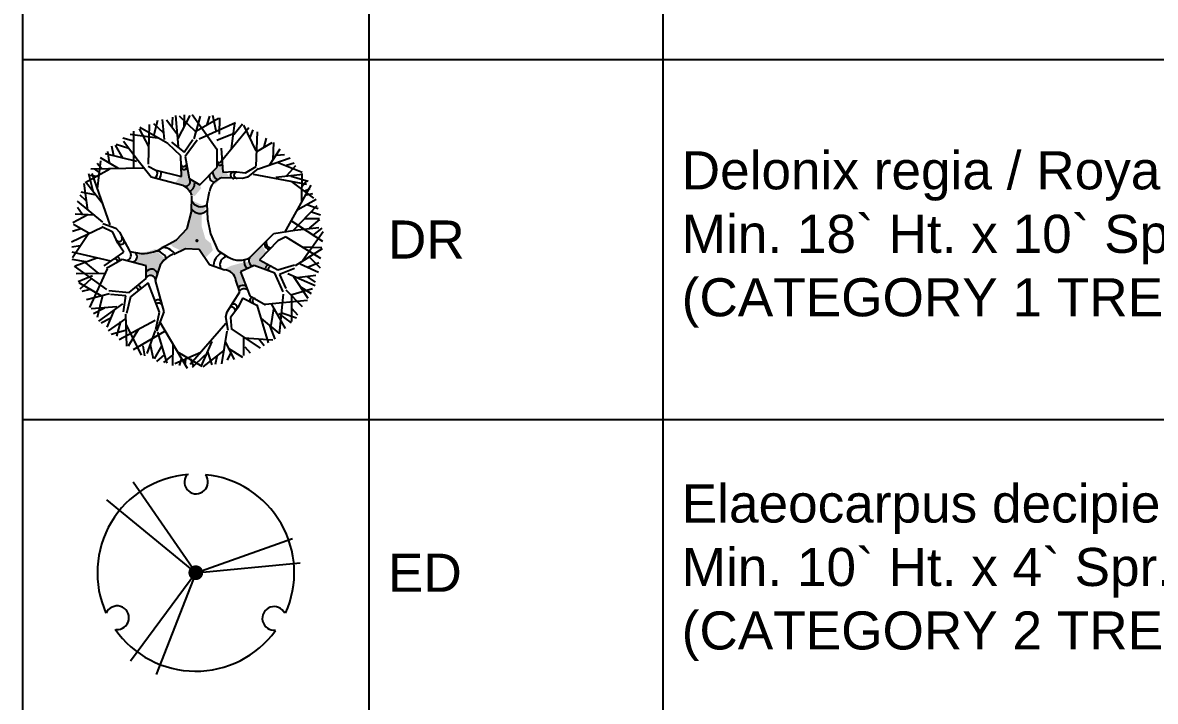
# Model space of a CAD drawing. Header units: feet. Extents: x 919634 to 928945, y 707022 to 708026.
# Drawn here: x 919835.5 to 919895, y 707494.9 to 707530.5 of the extents above; entities that cross this region are included whole.
import ezdxf

# ---------------------------------------------------------------- set-up
doc = ezdxf.new("R2010")
doc.units = ezdxf.units.FT
doc.header["$LTSCALE"] = 20
doc.header["$MEASUREMENT"] = 0
for name, color, linetype in [('L-SCHD-TEXT-035M', 7, 'Continuous'), ('LK-TREE-013M', 6, 'Continuous'), ('LK-TREE-025M', 2, 'Continuous'), ('LK-TREE-035M', 123, 'Continuous'), ('LK-TREE-050M', 2, 'Continuous'), ('LK-TREE-SM60', 251, 'Continuous'), ('LK-TREE-TRNK', 32, 'Continuous')]:
    doc.layers.add(name, color=color, linetype=linetype)
doc.styles.add('SCHEDULE HEADER', font='arial.ttf')
doc.styles.add('SCHEDULE TEXT', font='arial.ttf')
doc.styles.add('SCHEDULE TITLE', font='arial.ttf')

# ---------------------------------------------------------------- blocks, each defined once
blk = doc.blocks.new('*T204')
at = {"layer": 'L-SCHD-TEXT-035M', "color": 0, "linetype": 'ByBlock', "lineweight": -2, "transparency": 16777216}
for p, q in [((0, 0), (119.058, 0)), ((0, 0), (0, -631.416)), ((119.058, 0), (119.058, -631.416)), ((0, -7.2), (119.058, -7.2)), ((18.2, -7.2), (18.2, -13.603)), ((33.637, -7.2), (33.637, -13.603)), ((0, -13.603), (119.058, -13.603)), ((0, -20.004), (119.058, -20.004)), ((18.2, -20.004), (18.2, -214.104)), ((33.637, -20.004), (33.637, -214.104)), ((0, -38.904), (119.058, -38.904)), ((0, -56.504), (119.058, -56.504)), ((0, -74.104), (119.058, -74.104)), ((0, -93.004), (119.058, -93.004)), ((0, -109.104), (119.058, -109.104)), ((0, -125.204), (119.058, -125.204)), ((0, -144.104), (119.058, -144.104)), ((0, -160.204), (119.058, -160.204)), ((0, -179.104), (119.058, -179.104)), ((0, -195.204), (119.058, -195.204)), ((0, -214.104), (119.058, -214.104)), ((0, -220.506), (119.058, -220.506)), ((18.2, -220.506), (18.2, -271.806)), ((33.637, -220.506), (33.637, -271.806)), ((0, -238.106), (119.058, -238.106)), ((0, -255.706), (119.058, -255.706)), ((0, -271.806), (119.058, -271.806)), ((0, -278.208), (119.058, -278.208)), ((18.2, -278.208), (18.2, -316.008)), ((33.637, -278.208), (33.637, -316.008)), ((0, -290.808), (119.058, -290.808)), ((0, -303.408), (119.058, -303.408)), ((0, -316.008), (119.058, -316.008)), ((0, -322.409), (119.058, -322.409)), ((18.2, -322.409), (18.2, -448.409)), ((33.637, -322.409), (33.637, -448.409)), ((0, -335.009), (119.058, -335.009)), ((0, -347.609), (119.058, -347.609)), ((0, -360.209), (119.058, -360.209)), ((0, -372.809), (119.058, -372.809)), ((0, -385.409), (119.058, -385.409)), ((0, -398.009), (119.058, -398.009)), ((0, -410.609), (119.058, -410.609)), ((0, -423.209), (119.058, -423.209)), ((0, -435.809), (119.058, -435.809)), ((0, -448.409), (119.058, -448.409)), ((0, -454.811), (119.058, -454.811)), ((18.2, -454.811), (18.2, -505.211)), ((33.637, -454.811), (33.637, -505.211)), ((0, -467.411), (119.058, -467.411)), ((0, -480.011), (119.058, -480.011)), ((0, -492.611), (119.058, -492.611)), ((0, -505.211), (119.058, -505.211)), ((0, -511.614), (119.058, -511.614)), ((18.2, -511.614), (18.2, -599.814)), ((33.637, -511.614), (33.637, -599.814)), ((0, -524.214), (119.058, -524.214)), ((0, -536.814), (119.058, -536.814)), ((0, -549.414), (119.058, -549.414)), ((0, -562.014), (119.058, -562.014)), ((0, -574.614), (119.058, -574.614)), ((0, -587.214), (119.058, -587.214)), ((0, -599.814), (119.058, -599.814)), ((0, -606.216), (119.058, -606.216)), ((18.2, -606.216), (18.2, -631.416)), ((33.637, -606.216), (33.637, -631.416)), ((0, -618.816), (119.058, -618.816)), ((0, -631.416), (119.058, -631.416))]:
    blk.add_line(p, q, dxfattribs=at)
at = {"layer": 'L-SCHD-TEXT-035M', "color": 0, "transparency": 16777216, "char_height": 2}
for s, insert, width, attachment_point, style in [('^JSYMBOL', (1, -13.103), 16.2, 7, 'SCHEDULE HEADER'), ('^JCODE', (19.2, -13.103), 13.43656, 7, 'SCHEDULE HEADER'), ('^JBOTANICAL / COMMON NAME', (34.637, -13.103), 83.42156, 7, 'SCHEDULE HEADER'), ('^JTREES', (1, -19.504), 117.05812, 7, 'SCHEDULE HEADER'), ('Bursera simaruba / Gumbo Limbo^JMin. 12` Ht. x 5` Spr. 2" Cal., 6\' c.t., Single Straight Trunk, Full Canopy (CATEGORY 1 TREE)', (34.637, -29.454), 83.42156, 4, 'SCHEDULE TEXT'), ('BU', (19.2, -29.454), 13.43656, 4, 'SCHEDULE TEXT'), ('Clusia rosea / Pitch Apple^JMin. 10` Ht. x 4` Spr. 2" Cal. 5\' c.t. Single Straight Trunk, Full Canopy (CATEGORY 2 TREE)', (34.637, -47.704), 83.42156, 4, 'SCHEDULE TEXT'), ('CR', (19.2, -47.704), 13.43656, 4, 'SCHEDULE TEXT'), ('Coccoloba diversifolia / Pigeon Plum^JMin. 10` Ht. x 4` Spr., 2" Cal., 5\' c.t., Single Straight Trunk, Full Canopy (CATEGORY 2 TREE)', (34.637, -65.304), 83.42156, 4, 'SCHEDULE TEXT'), ('CO', (19.2, -65.304), 13.43656, 4, 'SCHEDULE TEXT'), ('Conocarpus erectus / Green Buttonwood^JMin. 12` Ht. x 5` Spr., 2.5" Cal., 6\' c.t., Single Straight Trunk, Full Canopy (CATEGORY 1 TREE)', (34.637, -83.554), 83.42156, 4, 'SCHEDULE TEXT'), ('CE', (19.2, -83.554), 13.43656, 4, 'SCHEDULE TEXT'), ('Conocarpus erectus sericeus / Silver Buttonwood^JMin. 10` Ht. x 4` Spr., 1.5" Cal., 5\' c.t., Single Straight Trunk, Full Canopy (CATEGORY 3 TREE)', (34.637, -101.054), 83.42156, 4, 'SCHEDULE TEXT'), ('CS', (19.2, -101.054), 13.43656, 4, 'SCHEDULE TEXT'), ('Cordia sebestena / Orange Geiger Tree^JMin. 10` Ht. x 4` Spr. 2" Cal. Min. 5\' c.t., Single Straight Trunk, Full Canopy (CATEGORY 2 TREE)', (34.637, -117.154), 83.42156, 4, 'SCHEDULE TEXT'), ('CG', (19.2, -117.154), 13.43656, 4, 'SCHEDULE TEXT'), ('Delonix regia / Royal Poinciana^JMin. 18` Ht. x 10` Spr., 6" Cal., Single Straight leader, Full Canopy (CATEGORY 1 TREE)', (34.637, -134.654), 83.42156, 4, 'SCHEDULE TEXT'), ('DR', (19.2, -134.654), 13.43656, 4, 'SCHEDULE TEXT'), ('Elaeocarpus decipiens / Japanese Blueberry Tree^JMin. 10` Ht. x 4` Spr., 2" cal., 5` c.t., Full dense canopy (CATEGORY 2 TREE)', (34.637, -152.154), 83.42156, 4, 'SCHEDULE TEXT'), ('ED', (19.2, -152.154), 13.43656, 4, 'SCHEDULE TEXT'), ('Lagerstroemia speciosa / Queen\'s Crape Myrtle^JMin. 12\' ht., 5\' spr., 2" cal. 6\' c.t., full canopy (CATEGORY 1 TREE)', (34.637, -169.654), 83.42156, 4, 'SCHEDULE TEXT'), ('LS', (19.2, -169.654), 13.43656, 4, 'SCHEDULE TEXT'), ('Ligustrum japonicum / Japanese Privet^JMin. 8` Ht. x 4` Spr. 1.5" Cal., Multi-Trunk, Full Canopy (CATEGORY 3 TREE)', (34.637, -187.154), 83.42156, 4, 'SCHEDULE TEXT'), ('LJ', (19.2, -187.154), 13.43656, 4, 'SCHEDULE TEXT'), ("Quercus virginiana / Live Oak^JMin. 12` Ht. x 5` Spr., 2` Cal., 6' c.t., Straight trunk, Full Canopy (CATEGORY 1 TREE)", (34.637, -204.654), 83.42156, 4, 'SCHEDULE TEXT'), ('QV', (19.2, -204.654), 13.43656, 4, 'SCHEDULE TEXT'), ('^JPALM TREES', (1, -220.006), 117.05812, 7, 'SCHEDULE HEADER'), ('Ptychosperma elegans / Alexander palm^J10` Ct, Full canopy, single straight trunk, matched (CATEGORY 4 TREE)', (34.637, -229.306), 83.42156, 4, 'SCHEDULE TEXT'), ('PE', (19.2, -229.306), 13.43656, 4, 'SCHEDULE TEXT'), ('Roystonea elata / Florida Royal Palm^JMin. 8` GW, 16` OA Ht., Heavy Straight Trunk, No Scars, Full Crown (CATEGORY 4 TREE)', (34.637, -246.906), 83.42156, 4, 'SCHEDULE TEXT'), ('RE', (19.2, -246.906), 13.43656, 4, 'SCHEDULE TEXT'), ('Sabal palmetto / Cabbage Palmetto^JVarying Heights, 12`-16` CT, Slick Straight Trunk (CATEGORY 4 TREE)', (34.637, -263.756), 83.42156, 4, 'SCHEDULE TEXT'), ('SP', (19.2, -263.756), 13.43656, 4, 'SCHEDULE TEXT'), ('^JSHRUBS', (1, -277.708), 117.05812, 7, 'SCHEDULE HEADER'), ('Cordyline fruticosa `Red Sister` / Red Sister Ti Plant^J3 PPP, Min. 24" Ht. x 18" Spr., Full to Base and Dense', (34.637, -284.508), 83.42156, 4, 'SCHEDULE TEXT'), ('COR', (19.2, -284.508), 13.43656, 4, 'SCHEDULE TEXT'), ('Crinum augustum `Queen Emma` / `Queen Emma` Crinum^J1 PPP, Min. 3` Ht. x 3` Spr., Disease Free, Specimen', (34.637, -297.108), 83.42156, 4, 'SCHEDULE TEXT'), ('CRI', (19.2, -297.108), 13.43656, 4, 'SCHEDULE TEXT'), ('Podocarpus macrophyllus `pringles` / Dwarf Podocarpus^J18" Ht. x 18" Spr. 18" O.C. Full and Dense Shrub, Full to Base', (34.637, -309.708), 83.42156, 4, 'SCHEDULE TEXT'), ('POM', (19.2, -309.708), 13.43656, 4, 'SCHEDULE TEXT'), ('^JSHRUB AREAS', (1, -321.909), 117.05812, 7, 'SCHEDULE HEADER'), ('Callicarpa americana / American Beautyberry^JMin. 18" ht.  x 18" spr., 24" o.c., full and dense', (34.637, -328.709), 83.42156, 4, 'SCHEDULE TEXT'), ('CAA', (19.2, -328.709), 13.43656, 4, 'SCHEDULE TEXT'), ('Chrysobalanus icaco `Red Tip` / Red Tip Cocoplum^JMin. 24" HT. x 24" Sprd., Full to Base and Dense, 24" O.C.', (34.637, -341.309), 83.42156, 4, 'SCHEDULE TEXT'), ('CHR', (19.2, -341.309), 13.43656, 4, 'SCHEDULE TEXT'), ('Clusia Guttifera / Small leaf clusia^JMin. 36" Ht. x 30" Spr, Full to Base and Dense, 30" o.c.', (34.637, -353.909), 83.42156, 4, 'SCHEDULE TEXT'), ('CLD3', (19.2, -353.909), 13.43656, 4, 'SCHEDULE TEXT'), ('Conocarpus erectus sericeus / Silver Buttonwood^JMin. 24" Ht. x 24" Spr., Bush Form, Full to Base and Dense, 24" O.C.', (34.637, -366.509), 83.42156, 4, 'SCHEDULE TEXT'), ('CES', (19.2, -366.509), 13.43656, 4, 'SCHEDULE TEXT'), ('Hamelia patens \'Calusa\' / Dwarf Firebush^JMin., 18" HT. x 18" Spr., Full to Base and Dense, 24" O.C.', (34.637, -379.109), 83.42156, 4, 'SCHEDULE TEXT'), ('HAM', (19.2, -379.109), 13.43656, 4, 'SCHEDULE TEXT'), ('Philodendron\'Xanadu\' / Dwarf Philodendron^JMIN. 16" X 18" SPR.. 18" O.C.', (34.637, -391.709), 83.42156, 4, 'SCHEDULE TEXT'), ('PHI', (19.2, -391.709), 13.43656, 4, 'SCHEDULE TEXT'), ('Podocarpus macrophyllus / Podocarpus^JMin. 48" Ht. x 18" Spr., Full to Base and Densee, 18" O.C. ', (34.637, -404.309), 83.42156, 4, 'SCHEDULE TEXT'), ('POD', (19.2, -404.309), 13.43656, 4, 'SCHEDULE TEXT'), ('Psychotria nervosa \'Little Psycho\' / Dwarf Wild Coffee^JMin. 18" Ht. x 18" Spr. 18" O.C. Full and Dense Shrub, Full to Edge of Pot', (34.637, -416.909), 83.42156, 4, 'SCHEDULE TEXT'), ('PSY', (19.2, -416.909), 13.43656, 4, 'SCHEDULE TEXT'), ('Serenoa repens / Saw Palmetto^JMin. 36" Ht. x 30" Spr. 30" O.C. Full and Dense Shrub, Full to Edge of Pot', (34.637, -429.509), 83.42156, 4, 'SCHEDULE TEXT'), ('SER', (19.2, -429.509), 13.43656, 4, 'SCHEDULE TEXT'), ('Zamia pumila / Coontie^JMin. 18" Ht. x 18" Spr., Full and Dense, No Spots, 24" O.C., ', (34.637, -442.109), 83.42156, 4, 'SCHEDULE TEXT'), ('ZAM', (19.2, -442.109), 13.43656, 4, 'SCHEDULE TEXT'), ('^JGRASSES', (1, -454.311), 117.05812, 7, 'SCHEDULE HEADER'), ('Hymenocallis latifolia / Spider Lily^JMin. 18" Ht. x 18" Spr., Fully Rooted and Dense, 18" O.C., ', (34.637, -461.111), 83.42156, 4, 'SCHEDULE TEXT'), ('HYM', (19.2, -461.111), 13.43656, 4, 'SCHEDULE TEXT'), ('Muhlenbergia capillaris / Pink Muhly Grass^JMin. 18" HT. x 18" Sprd., Fully Rooted and Dense, 24" O.C.', (34.637, -473.711), 83.42156, 4, 'SCHEDULE TEXT'), ('MUH', (19.2, -473.711), 13.43656, 4, 'SCHEDULE TEXT'), ('Tripsacum dactyloides / Fakahatchee Grass^JMin. 36" ht. x 24" spr, 30" o.c.', (34.637, -486.311), 83.42156, 4, 'SCHEDULE TEXT'), ('FAK', (19.2, -486.311), 13.43656, 4, 'SCHEDULE TEXT'), ('Tripsacum floridanum / Dwarf Fakahatchee Grass^JMin. 18"  HT. x 18" Sprd., Fully Rooted and Dense, 24" O.C.', (34.637, -498.911), 83.42156, 4, 'SCHEDULE TEXT'), ('TRF', (19.2, -498.911), 13.43656, 4, 'SCHEDULE TEXT'), ('^JGROUND COVERS', (1, -511.114), 117.05812, 7, 'SCHEDULE HEADER'), ('Ficus microcarpa `Green Island` / Green Island Ficus^JMin. 12" Ht. x 12" Sprd., Fully Rooted and Dense, 12" O.C.', (34.637, -517.914), 83.42156, 4, 'SCHEDULE TEXT'), ('FIC', (19.2, -517.914), 13.43656, 4, 'SCHEDULE TEXT'), ('Glandularia maritima / Beach Verbena^JMin. 8" HT. x 8" Sprd., Full and Dense, 12" O.C.', (34.637, -530.514), 83.42156, 4, 'SCHEDULE TEXT'), ('GLA', (19.2, -530.514), 13.43656, 4, 'SCHEDULE TEXT'), ('Helianthus debilis / Dune Sunflower^JMin. 18" Ht. x 18" Sprd., 24" O.C., Full and Dense', (34.637, -543.114), 83.42156, 4, 'SCHEDULE TEXT'), ('HEL', (19.2, -543.114), 13.43656, 4, 'SCHEDULE TEXT'), ('Ilex vomitoria `Nana` / Dwarf Yaupon^JMin. 12" Ht. x 12" Spr. 18" O.C. Full and Dense Shrub, Full to Edge of Pot', (34.637, -555.714), 83.42156, 4, 'SCHEDULE TEXT'), ('ILV', (19.2, -555.714), 13.43656, 4, 'SCHEDULE TEXT'), ('Juniperus chinensis `parsonii` / Parsoni juniper^JMin. 12" Ht.  x 18" Sprd., 24" O.C., Full and Dense', (34.637, -568.314), 83.42156, 4, 'SCHEDULE TEXT'), ('JUP', (19.2, -568.314), 13.43656, 4, 'SCHEDULE TEXT'), ('Salvia coccinea / Sage, Tropical Red^JMin. 12" ht. x 12" spr., full to base, 18" o.c.', (34.637, -580.914), 83.42156, 4, 'SCHEDULE TEXT'), ('SAL', (19.2, -580.914), 13.43656, 4, 'SCHEDULE TEXT'), ('Trachelospermum asiaticum `Minima` / Minima Jasmine^JMin. 12" Ht. x 18" Spr., 18" O.C., Full to Edge of Pot', (34.637, -593.514), 83.42156, 4, 'SCHEDULE TEXT'), ('TRA', (19.2, -593.514), 13.43656, 4, 'SCHEDULE TEXT'), ('^JSOD AND MULCH', (1, -605.716), 117.05812, 7, 'SCHEDULE HEADER'), ('Shredded Melaleuca / Mulch^JFree of Foreign Materials and Weeds, Minimum Depth After Settling Shall be 3"; Quantity to be Verified in the Field', (34.637, -612.516), 83.42156, 4, 'SCHEDULE TEXT'), ('MULCH', (19.2, -612.516), 13.43656, 4, 'SCHEDULE TEXT'), ('Stenotaphrum secundatum `Floritam` / Floritam St. Augustine Sod^JDisease Free, Laid Tightly w/ Staggered Joints, Rolled and Sanded to Level Lawn *Quantity to be Verified in the Field', (34.637, -625.116), 83.42156, 4, 'SCHEDULE TEXT'), ('SOD', (19.2, -625.116), 13.43656, 4, 'SCHEDULE TEXT')]:
    blk.add_mtext(s, dxfattribs=dict(at, insert=insert, width=width, attachment_point=attachment_point, style=style))
blk = doc.blocks.new('TREE-DCID-450')
at = {"layer": 'LK-TREE-SM60'}
h = blk.add_hatch(color=256, dxfattribs=at)
h.paths.add_polyline_path([(-0.0144, 0.1541), (0.0421, 0.1288), (0.0226, 0.0996), (0.0226, 0.0548), (0.0382, 0.0023), (0.0596, -0.0153), (0.0674, -0.0425), (0.0382, -0.0717), (0.009, -0.0367), (-0.028, -0.0347), (-0.0611, -0.0425), (-0.0903, -0.0289), (-0.104, -0.0153), (-0.0689, 0.0003), (-0.0495, 0.0256), (-0.03, 0.049), (-0.0241, 0.0898), (-0.0183, 0.1112), (-0.0144, 0.1346)])
h.paths.add_polyline_path([(-0.0826, 0.222), (-0.0643, 0.2494), (-0.0551, 0.2448), (-0.0582, 0.2707), (-0.0582, 0.2935), (-0.0323, 0.2737), (-0.0277, 0.2402), (0.0149, 0.2174), (0.0218, 0.2032), (-0.004, 0.1722), (-0.0161, 0.1756), (-0.0523, 0.2152)])
h.paths.add_polyline_path([(0.0628, 0.2611), (0.0653, 0.2386), (0.0778, 0.2187), (0.1003, 0.2449), (0.124, 0.2436), (0.139, 0.2424), (0.1277, 0.2548), (0.1177, 0.2686), (0.1053, 0.2661), (0.1053, 0.286), (0.0866, 0.3135), (0.0853, 0.2848)])
h.paths.add_polyline_path([(0.1115, -0.118), (0.1395, -0.104), (0.18, -0.0928), (0.208, -0.0886), (0.2163, -0.0719), (0.2401, -0.0411), (0.2625, -0.023), (0.2792, -0.0509), (0.2513, -0.0788), (0.289, -0.0984), (0.2737, -0.1068), (0.2681, -0.118), (0.2275, -0.1026), (0.1926, -0.1208), (0.1772, -0.1305), (0.1898, -0.1627), (0.1898, -0.1725), (0.1758, -0.192), (0.1716, -0.1948), (0.1562, -0.1515), (0.1423, -0.1291), (0.1185, -0.1222)])
h.paths.add_polyline_path([(-0.163, -0.0385), (-0.1281, -0.0697), (-0.1131, -0.0784), (-0.1418, -0.1021), (-0.1505, -0.1383), (-0.158, -0.1445), (-0.1855, -0.1346), (-0.1967, -0.147), (-0.1967, -0.1071), (-0.2229, -0.0971), (-0.2466, -0.0897), (-0.2291, -0.0759), (-0.2341, -0.0535), (-0.2092, -0.0522), (-0.1767, -0.0435)])
at = {"layer": 'LK-TREE-013M'}
for p, q in [((-0.1648, 0.4152), (-0.1505, 0.4725)), ((-0.0932, 0.4438), (-0.0908, 0.4844)), ((0.0933, 0.4174), (0.0956, 0.482)), ((0.0836, 0.3937), (0.1457, 0.4176)), ((0.215, 0.4032), (0.227, 0.4343)), ((-0.3249, 0.3316), (-0.3321, 0.3698)), ((-0.2468, 0.3897), (-0.2891, 0.4008)), ((-0.0965, 0.3858), (-0.0467, 0.346)), ((-0.0467, 0.346), (-0.0119, 0.3957)), ((-0.3416, 0.3053), (-0.3488, 0.3483)), ((0.0852, 0.2863), (0.0852, 0.3584)), ((0.3201, 0.334), (0.3512, 0.3364)), ((-0.3812, 0.2658), (-0.401, 0.2802)), ((0.3608, 0.2528), (0.3966, 0.2934)), ((-0.4064, 0.192), (-0.4233, 0.2595)), ((0.3775, 0.2504), (0.4444, 0.2313)), ((-0.4001, 0.1764), (-0.4532, 0.1871)), ((0.4288, 0.1917), (0.4512, 0.2017)), ((0.4432, 0.1377), (0.484, 0.1224)), ((-0.4501, 0.1006), (-0.4677, 0.1263)), ((0.4576, 0.1101), (0.4943, 0.0972)), ((0.4635, 0.0155), (0.4997, 0.0444)), ((-0.4575, -0.0251), (-0.4903, -0.0302)), ((0.4499, -0.0703), (0.4924, -0.1114)), ((-0.3835, -0.1341), (-0.4353, -0.0922)), ((0.3903, -0.1148), (0.331, -0.138)), ((-0.4087, -0.1431), (-0.466, -0.1679)), ((0.331, -0.138), (0.3566, -0.1931)), ((0.4389, -0.1467), (0.4729, -0.1691)), ((-0.277, -0.2231), (-0.3375, -0.2178)), ((-0.2866, -0.2861), (-0.277, -0.2231)), ((-0.3386, -0.3122), (-0.3749, -0.3305)), ((0.3071, -0.2748), (0.2967, -0.3405)), ((0.3275, -0.292), (0.3776, -0.3293)), ((-0.2779, -0.36), (-0.3347, -0.3762)), ((0.2497, -0.3933), (0.2706, -0.4192)), ((-0.2101, -0.4201), (-0.2034, -0.4604)), ((0.0465, -0.4443), (0.0638, -0.4957)), ((-0.1255, -0.4568), (-0.155, -0.4821)), ((-0.0944, -0.4582), (-0.128, -0.4859)), ((-0.0404, -0.4727), (-0.043, -0.497)), ((0.0361, -0.4576), (-0.0139, -0.506)), ((0.1371, -0.4497), (0.1237, -0.4778))]:
    blk.add_line(p, q, dxfattribs=at)
for points in [[(-0.1877, 0.2984), (-0.1837, 0.4554)], [(-0.1276, 0.4216), (-0.1662, 0.4579)], [(-0.1239, 0.3957), (-0.1314, 0.4753)], [(-0.0716, 0.4131), (-0.1164, 0.4729)], [(-0.0684, 0.3679), (-0.0791, 0.4903)], [(-0.0697, 0.3996), (-0.0218, 0.4903)], [(0.0006, 0.4256), (-0.0642, 0.4878)], [(-0.0467, 0.443), (-0.0442, 0.4928)], [(-0.0069, 0.3982), (0.018, 0.4878)], [(0.0031, 0.4306), (0.0902, 0.4803)], [(0.013, 0.3982), (0.1574, 0.4629)], [(0.0454, 0.4554), (0.0553, 0.4878)], [(0.0802, 0.4306), (0.0678, 0.4903)], [(0.1411, 0.36), (0.1549, 0.4604)], [(0.1499, 0.4156), (0.1848, 0.4579)], [(0.2396, 0.3509), (0.1898, 0.4529)], [(-0.1513, 0.4007), (-0.2594, 0.4156)], [(-0.2459, 0.2838), (-0.2459, 0.4281)], [(-0.1861, 0.3684), (-0.2235, 0.438)], [(-0.1107, 0.3798), (-0.221, 0.443)], [(-0.2882, 0.3211), (-0.3181, 0.3733)], [(-0.2654, 0.3607), (-0.3156, 0.3758)], [(0.242, 0.3485), (0.3018, 0.3833)], [(0.2707, 0.3663), (0.2794, 0.4007)], [(0.3068, 0.3161), (0.3093, 0.3833)], [(-0.3056, 0.2813), (-0.3778, 0.3236)], [(-0.2334, 0.3086), (-0.3579, 0.3385)], [(0.2918, 0.2937), (0.3342, 0.3584)], [(-0.3405, 0.2788), (-0.4376, 0.2241)], [(-0.3729, 0.2813), (-0.3903, 0.3012)], [(-0.3895, 0.2006), (-0.3761, 0.3118)], [(0.3217, 0.3062), (0.4213, 0.2663)], [(0.359, 0.2937), (0.3889, 0.3037)], [(-0.3701, 0.1443), (-0.4369, 0.2279)], [(-0.3903, 0.2489), (-0.4226, 0.2539)], [(0.3167, 0.2464), (0.4238, 0.2589)], [(0.3765, 0.2315), (0.4661, 0.1643)], [(0.4187, 0.208), (0.4392, 0.2336)], [(0.4197, 0.15), (0.4208, 0.2614)], [(-0.4268, 0.1159), (-0.4421, 0.222)], [(0.438, 0.1768), (0.4639, 0.1819)], [(-0.3682, 0.0692), (-0.468, 0.1524)], [(-0.4347, 0.1544), (-0.4582, 0.1753)], [(0.3858, 0.0358), (0.4801, 0.1352)], [(0.4044, 0.1186), (0.4771, 0.1599)], [(-0.4279, 0.098), (-0.4873, 0.0665)], [(-0.401, 0.0962), (-0.4782, 0.1005)], [(-0.4236, 0.0257), (-0.4836, 0.0601)], [(0.3807, 0.0728), (0.5016, -0.0066)], [(0.4302, 0.0836), (0.4903, 0.0833)], [(0.4498, 0.0444), (0.4912, 0.0799)], [(-0.4245, 0.0223), (-0.4879, -0.0718)], [(-0.4557, 0.0421), (-0.4875, 0.032)], [(0.4237, -0.0812), (0.504, 0.0323)], [(0.3944, -0.1028), (0.5021, -0.0356)], [(0.4201, -0.0285), (0.4991, -0.031)], [(-0.4357, -0.0876), (-0.4897, -0.0786)], [(-0.3919, -0.0739), (-0.477, -0.1057)], [(-0.3521, -0.1975), (-0.4803, -0.1048)], [(0.4419, -0.1096), (0.4877, -0.0905)], [(-0.3626, -0.1349), (-0.474, -0.1356)], [(-0.3752, -0.2223), (-0.4618, -0.1717)], [(-0.4138, -0.1555), (-0.4592, -0.1961)], [(0.3862, -0.1469), (0.4435, -0.2317)], [(0.4016, -0.15), (0.4757, -0.1411)], [(-0.4179, -0.1981), (-0.4509, -0.2056)], [(-0.3422, -0.2147), (-0.4322, -0.238)], [(-0.3696, -0.222), (-0.3911, -0.3091)], [(0.3463, -0.2159), (0.3302, -0.3733)], [(0.3563, -0.1986), (0.4214, -0.265)], [(0.3763, -0.2188), (0.4625, -0.1938)], [(0.3793, -0.2234), (0.3788, -0.3238)], [(0.415, -0.1865), (0.4568, -0.2135)], [(-0.3123, -0.2665), (-0.4144, -0.2737)], [(-0.2908, -0.254), (-0.3858, -0.3233)], [(0.2748, -0.2551), (0.4419, -0.2394)], [(0.2987, -0.2548), (0.3537, -0.3524)], [(-0.361, -0.2716), (-0.4054, -0.2943)], [(-0.3227, -0.2783), (-0.352, -0.3469)], [(-0.2766, -0.3125), (-0.3467, -0.3611)], [(-0.2782, -0.2957), (-0.2739, -0.4225)], [(0.2591, -0.3121), (0.3292, -0.3699)], [(0.3407, -0.2902), (0.3987, -0.3093)], [(0.3797, -0.2725), (0.4027, -0.2973)], [(-0.2977, -0.3248), (-0.3142, -0.3826)], [(-0.1608, -0.3199), (-0.3034, -0.3964)], [(-0.2759, -0.3375), (-0.216, -0.4581)], [(-0.2267, -0.355), (-0.2684, -0.4222)], [(0.293, -0.3431), (0.3122, -0.3945)], [(-0.1236, -0.3645), (-0.2485, -0.4366)], [(-0.1513, -0.3661), (-0.115, -0.4889)], [(0.063, -0.403), (0.0203, -0.5019)], [(0.1234, -0.3631), (0.1012, -0.4912)], [(0.1887, -0.3893), (0.189, -0.4585)], [(0.1921, -0.3884), (0.3054, -0.3963)], [(-0.1807, -0.4147), (-0.1684, -0.4709)], [(-0.1347, -0.4198), (-0.165, -0.4718)], [(-0.0915, -0.415), (-0.0921, -0.4987)], [(0.0202, -0.4473), (-0.0827, -0.4913)], [(-0.072, -0.4439), (0.024, -0.5006)], [(0.1123, -0.4372), (0.028, -0.5035)], [(0.1164, -0.4051), (0.1513, -0.4741)], [(0.1283, -0.4292), (0.1853, -0.465)], [(0.1944, -0.4242), (0.2153, -0.4478)], [(-0.0579, -0.4732), (-0.0665, -0.4982)], [(-0.0212, -0.4721), (-0.0093, -0.5026)], [(0.0828, -0.4633), (0.0765, -0.4941)]]:
    blk.add_lwpolyline(points, dxfattribs=at)
for centre, radius, start, end in [((-0.1731, 0.262), 0.0214, 297.7348, 25.7738), ((-0.0479, 0.3003), 0.0111, 205.9837, 337.8396), ((-0.0465, 0.2873), 0.0107, 199.151, 358.6023), ((0.093, 0.3141), 0.00941, 201.2376, 346.386), ((0.0956, 0.3048), 0.0108, 199.475, 326.2835), ((-0.1677, 0.2612), 0.0308, 313.8521, 12.7255), ((-0.0409, 0.2299), 0.0189, 264.082, 28.6565), ((0.0759, 0.2492), 0.022, 163.3146, 260.4702), ((0.0983, 0.2677), 0.0319, 182.4018, 248.4387), ((0.1501, 0.254), 0.0126, 102.2945, 274.5306), ((0.1631, 0.2546), 0.012, 95.9663, 275.4617), ((-0.3028, 0.0043), 0.012, 215.9663, 35.4617), ((-0.2958, -0.0067), 0.0126, 222.2945, 34.5306), ((0.2963, -0.0154), 0.0249, 182.9671, 259.6207), ((0.2995, -0.0123), 0.0215, 167.26, 258.577), ((-0.3193, -0.0862), 0.00941, 321.2376, 106.386), ((-0.3125, -0.0793), 0.0108, 319.475, 86.2835), ((-0.278, -0.0607), 0.0219, 291.5164, 38.518), ((0.2229, -0.0893), 0.0315, 160.4576, 234.0687), ((0.2293, -0.084), 0.02, 138.7307, 263.8045), ((0.2939, -0.1151), 0.0175, 120.3591, 194.1191), ((0.2987, -0.1182), 0.0123, 81.5057, 217.9094), ((-0.1791, -0.1635), 0.0211, 344.2449, 141.1942), ((-0.2397, -0.2027), 0.0136, 8.1194, 81.909), ((-0.2295, -0.1944), 0.0123, 3.7677, 88.6003), ((0.1862, -0.1996), 0.0184, 45.3793, 155.4048), ((0.191, -0.2157), 0.0215, 58.6161, 143.144), ((-0.15, -0.253), 0.0144, 36.1321, 136.408), ((-0.147, -0.2669), 0.0152, 31.3336, 126.5361), ((0.1403, -0.2827), 0.0161, 5.1376, 102.4523), ((0.1501, -0.2685), 0.0134, 336.7493, 118.5635), ((0.2241, -0.2406), 0.0108, 79.475, 206.2835), ((0.2335, -0.2431), 0.00941, 81.2376, 226.386)]:
    blk.add_arc(centre, radius, start, end, dxfattribs=at)
at = {"layer": 'LK-TREE-025M'}
for p, q in [((-0.0592, 0.331), (-0.109, 0.3783)), ((0.0055, 0.3932), (-0.0418, 0.3285)), ((0.1001, 0.3609), (0.1076, 0.2663)), ((-0.0567, 0.2489), (-0.0592, 0.331)), ((-0.0418, 0.3285), (-0.0268, 0.2415)), ((-0.1762, 0.2464), (-0.2285, 0.3111)), ((-0.1885, 0.2899), (-0.1588, 0.2738)), ((-0.1588, 0.2738), (-0.0567, 0.2489)), ((0.0155, 0.2166), (0.0852, 0.2863)), ((0.1972, 0.2639), (0.2394, 0.2896)), ((0.247, 0.2813), (0.2047, 0.2464)), ((-0.0517, 0.2141), (-0.1762, 0.2464)), ((-0.0268, 0.2415), (0.0155, 0.2166)), ((0.1848, 0.2415), (0.1033, 0.2442)), ((0.1076, 0.2663), (0.1499, 0.2688)), ((0.1499, 0.2688), (0.1972, 0.2639)), ((0.2047, 0.2464), (0.1848, 0.2415)), ((-0.3279, 0.0292), (-0.3715, 0.05)), ((-0.3679, 0.0636), (-0.3165, 0.0444)), ((-0.3086, -0.0142), (-0.3279, 0.0292)), ((-0.3165, 0.0444), (-0.3023, 0.0296)), ((-0.3023, 0.0296), (-0.2609, -0.0471)), ((0.2142, -0.0708), (0.3095, 0.0239)), ((0.3095, 0.0239), (0.3917, 0.0368)), ((0.3567, 0.011), (0.3245, -0.0049)), ((-0.2852, -0.0496), (-0.3086, -0.0142)), ((0.3245, -0.0049), (0.2519, -0.0809)), ((-0.3634, -0.1034), (-0.2852, -0.0496)), ((-0.2913, -0.079), (-0.3538, -0.1151)), ((-0.1961, -0.1045), (-0.2913, -0.079)), ((-0.2609, -0.0471), (-0.2159, -0.0547)), ((0.2519, -0.0809), (0.3243, -0.1198)), ((-0.1965, -0.1536), (-0.1961, -0.1045)), ((-0.1405, -0.1012), (-0.1603, -0.1615)), ((0.2305, -0.103), (0.1769, -0.1281)), ((0.1769, -0.1281), (0.2133, -0.2224)), ((0.3134, -0.1336), (0.2305, -0.103)), ((0.3458, -0.2069), (0.3134, -0.1336)), ((0.3243, -0.1198), (0.3901, -0.1003)), ((-0.2644, -0.2101), (-0.1965, -0.1536)), ((-0.188, -0.1716), (-0.2579, -0.2264)), ((-0.1435, -0.287), (-0.188, -0.1716)), ((-0.1603, -0.1615), (-0.1261, -0.2855)), ((0.1741, -0.2064), (0.1587, -0.161)), ((-0.3441, -0.2015), (-0.2644, -0.2101)), ((0.1247, -0.2863), (0.1741, -0.2064)), ((0.2133, -0.2224), (0.2758, -0.2585)), ((-0.2579, -0.2264), (-0.2739, -0.2932)), ((0.1848, -0.2319), (0.1658, -0.2698)), ((0.242, -0.2609), (0.1848, -0.2319)), ((-0.158, -0.3555), (-0.1435, -0.287)), ((-0.1261, -0.2855), (-0.156, -0.3631)), ((0.1191, -0.306), (0.1247, -0.2863)), ((0.1281, -0.3601), (0.1191, -0.306)), ((0.1658, -0.2698), (0.1379, -0.3082)), ((0.1379, -0.3082), (0.1417, -0.3564))]:
    blk.add_line(p, q, dxfattribs=at)
for points in [[(0.0827, 0.3559), (-0.0144, 0.4928)], [(0.1021, 0.3119), (0.2097, 0.443)], [(0.2389, 0.29), (0.2445, 0.4256)], [(-0.2285, 0.3111), (-0.2857, 0.3883)], [(0.2481, 0.2801), (0.374, 0.3236)], [(-0.2068, 0.2822), (-0.4152, 0.2788)], [(-0.3385, 0.0576), (-0.4098, 0.2607)], [(0.2271, 0.2589), (0.4387, 0.2191)], [(0.3521, 0.028), (0.457, 0.2147)], [(-0.3703, 0.0479), (-0.4916, -0.0107)], [(0.3917, 0.0368), (0.4871, 0.0478)], [(0.3567, 0.011), (0.4942, -0.0742)], [(-0.3366, -0.085), (-0.4893, -0.0496)], [(-0.3504, -0.116), (-0.4203, -0.2685)], [(0.3646, -0.1344), (0.4721, -0.1821)], [(0.4126, -0.096), (0.4853, -0.1294)], [(0.2412, -0.2586), (0.2868, -0.4086)], [(-0.1438, -0.3244), (-0.0346, -0.5086)], [(0.1186, -0.3316), (-0.0217, -0.495)], [(0.1429, -0.3543), (0.2543, -0.4301)], [(-0.1606, -0.36), (-0.1941, -0.4512)]]:
    blk.add_lwpolyline(points, dxfattribs=at)
for centre, radius, start, end in [((-0.0381, 0.2214), 0.0337, 296.4985, 14.0043), ((0.1197, 0.1798), 0.0664, 104.2678, 170.6582), ((-0.0789, 0.1527), 0.0671, 19.9006, 66.0824), ((0.0207, 0.1698), 0.0399, 205.0114, 304.8008), ((0.0159, 0.1422), 0.039, 214.2644, 315.0293), ((-0.1624, -0.0946), 0.05, 25.3966, 85.4459), ((-0.1312, -0.0923), 0.0604, 39.3168, 93.5301), ((-0.2514, -0.0685), 0.0193, 268.9806, 55.601), ((0.1311, -0.1068), 0.0615, 118.8019, 174.3945), ((0.1328, -0.1011), 0.0372, 109.2534, 199.1852), ((0.173, 0.0043), 0.0863, 239.4308, 299.4785), ((-0.1758, -0.142), 0.0247, 7.7333, 148.4767), ((0.1094, -0.1693), 0.0501, 9.5729, 85.6575)]:
    blk.add_arc(centre, radius, start, end, dxfattribs=at)
at = {"layer": 'LK-TREE-035M'}
for p, q in [((0.0534, 0.1885), (0.0438, 0.1415)), ((-0.0167, 0.1094), (-0.0152, 0.1724)), ((0.0438, 0.1415), (0.0457, 0.0807)), ((-0.0345, 0.0442), (-0.0167, 0.1094)), ((0.0457, 0.0807), (0.0583, 0.0224)), ((-0.0764, -0.001), (-0.0345, 0.0442)), ((0.0583, 0.0224), (0.0874, -0.0437)), ((-0.1228, -0.0265), (-0.0764, -0.001)), ((-0.0866, -0.0576), (-0.0414, -0.0349)), ((-0.0414, -0.0349), (0.0134, -0.0375)), ((0.0134, -0.0375), (0.0547, -0.0982)), ((0.0874, -0.0437), (0.1287, -0.07)), ((0.0547, -0.0982), (0.1131, -0.1194))]:
    blk.add_line(p, q, dxfattribs=at)
for centre, radius, start, end in [((-0.2089, 0.0896), 0.1445, 267.193, 306.5634), ((-0.0461, -0.1602), 0.1117, 113.2473, 149.2072)]:
    blk.add_arc(centre, radius, start, end, dxfattribs=at)
at = {"layer": 'LK-TREE-TRNK', "const_width": 0.00642}
blk.add_lwpolyline([(0.0012, -0.0046, 1), (0.0076, -0.0046, 1)], format="xyb", close=True, dxfattribs=at)
blk = doc.blocks.new('TREE-DCID-003')
at = {"layer": 'LK-TREE-013M'}
for q in [(-0.3184, 0.4595), (0.4914, 0.1734), (-0.3323, -0.4497)]:
    blk.add_line((0, 0), q, dxfattribs=at)
at = {"layer": 'LK-TREE-035M'}
for q in [(-0.4516, 0.3697), (-0.2009, -0.5161), (0.5298, 0.0507)]:
    blk.add_line((0, 0), q, dxfattribs=at)
at = {"layer": 'LK-TREE-050M'}
for centre, radius, start, end in [((0, 0), 0.5, 94.34979, 204.19748), ((0.0019, 0.4604), 0.06, 145.56171, 37.37413), ((0, 0), 0.5, 335.66073, 84.36193), ((-0.3996, -0.2286), 0.06, 265.56171, 157.37413), ((0.3978, -0.2318), 0.06, 25.56171, 277.37413), ((0, 0), 0.5, 215.05802, 323.97953)]:
    blk.add_arc(centre, radius, start, end, dxfattribs=at)
at = {"layer": 'LK-TREE-TRNK', "const_width": 0.0375}
blk.add_lwpolyline([(-0.0188, 0, 1), (0.0187, 0, 1)], format="xyb", close=True, dxfattribs=at)
blk = doc.blocks.new('LAFX-PLANTSCHEDULE2')
blk.add_blockref('*T204', (0, 0))
at = {"layer": 'L-SCHD-TEXT-035M'}
for name, p, xscale, yscale, zscale in [('TREE-DCID-450', (9.1, -134.654), 13.27565209518712, 13.27565209518712, 13.27565209518712), ('TREE-DCID-003', (9.1, -152.154), 10.34868927339477, 10.34868927339477, 10.34868927339477)]:
    blk.add_blockref(name, p, dxfattribs=dict(at, xscale=xscale, yscale=yscale, zscale=zscale))
at = {"layer": 'L-SCHD-TEXT-035M', "style": 'SCHEDULE TITLE'}
blk.add_attdef('PLANT_SCHEDULE', (1.8, -4.824), '', height=3.6, dxfattribs=at)

msp = doc.modelspace()

# ---------------------------------------------------------------- block references
at = {"layer": 'L-SCHD-TEXT-035M'}
msp.add_blockref('LAFX-PLANTSCHEDULE2', (919835.478, 707653.777), dxfattribs=at)

doc.saveas('drawing.dxf')
